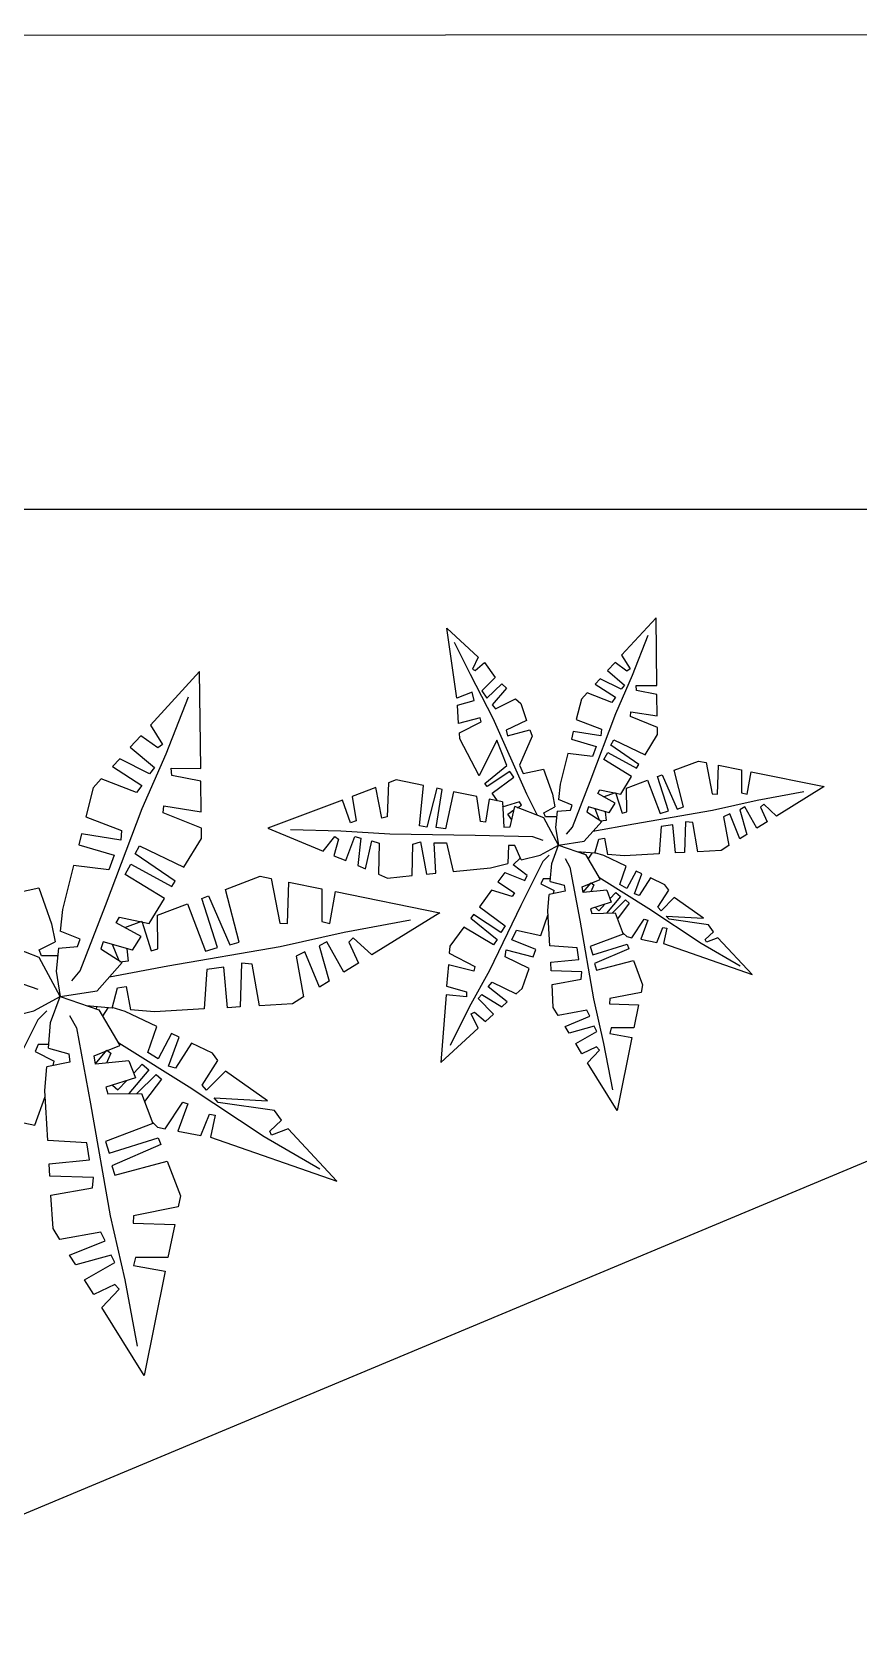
# Model space of a CAD drawing. Header units: millimetres. Extents: x 1897 to 6932, y 2548 to 7823.
# Drawn here: x 2938.7 to 2990.4, y 4148.8 to 4249.2 of the extents above; entities that cross this region are included whole.
import ezdxf

# ---------------------------------------------------------------- set-up
doc = ezdxf.new("R2010")
doc.units = ezdxf.units.MM
doc.layers.add('PALMA_pianta - trees palm', color=74, linetype='Continuous', lineweight=25)
doc.layers.add('vetro', color=4, linetype='Continuous')
doc.layers.add('Wall', color=43, linetype='Continuous')

msp = doc.modelspace()

# ---------------------------------------------------------------- linework, layer by layer
at = {"layer": 'PALMA_pianta - trees palm'}
for p, q in [((2977.75, 4212.56), (2975.59, 4210.21)), ((2977.8, 4208.31), (2977.75, 4212.56)), ((2965.28, 4207.53), (2964.66, 4211.9)), ((2964.66, 4211.9), (2966.63, 4210.1)), ((2976.28, 4208.96), (2977.26, 4211.46)), ((2966.15, 4209), (2965.15, 4211.02)), ((2966.63, 4210.1), (2966.26, 4209.35)), ((2966.44, 4209.25), (2967.02, 4209.75)), ((2967.02, 4209.75), (2967.68, 4208.81)), ((2975.18, 4209.75), (2974.71, 4209.25)), ((2975.92, 4209.22), (2975.18, 4209.75)), ((2975.59, 4210.21), (2976.12, 4209.36)), ((2949.2, 4209.19), (2946.12, 4205.83)), ((2949.27, 4203.12), (2949.2, 4209.19)), ((2967.56, 4206.26), (2966.15, 4209)), ((2966.26, 4209.35), (2966.44, 4209.25)), ((2967.68, 4208.81), (2966.86, 4207.98)), ((2967.17, 4207.52), (2968.1, 4208.42)), ((2968.1, 4208.42), (2968.39, 4208.16)), ((2968.1, 4208.42), (2968.39, 4208.16)), ((2974.25, 4208.74), (2973.94, 4208.4)), ((2973.94, 4208.4), (2975.22, 4207.58)), ((2975.56, 4208.09), (2974.25, 4208.74)), ((2974.71, 4209.25), (2975.77, 4208.35)), ((2975.24, 4206.56), (2976.28, 4208.96)), ((2976.12, 4209.36), (2975.92, 4209.22)), ((2947.11, 4204.04), (2948.51, 4207.61)), ((2966.24, 4207.9), (2965.28, 4207.53)), ((2965.32, 4207.08), (2966.37, 4207.38)), ((2966.37, 4207.38), (2966.24, 4207.9)), ((2966.86, 4207.98), (2967.17, 4207.52)), ((2968.39, 4208.16), (2967.49, 4207.12)), ((2967.71, 4206.87), (2968.96, 4207.49)), ((2968.96, 4207.49), (2969.29, 4207.19)), ((2973.08, 4207.47), (2972.76, 4206.19)), ((2973.44, 4207.86), (2973.08, 4207.47)), ((2974.99, 4207.26), (2973.44, 4207.86)), ((2975.22, 4207.58), (2974.99, 4207.26)), ((2975.77, 4208.35), (2975.56, 4208.09)), ((2976.51, 4208.33), (2977.8, 4208.31)), ((2976.53, 4208), (2976.51, 4208.33)), ((2977.8, 4207.76), (2976.53, 4208)), ((2977.82, 4206.42), (2977.8, 4207.76)), ((2965.4, 4205.95), (2965.32, 4207.08)), ((2967.49, 4207.12), (2967.71, 4206.87)), ((2969.29, 4207.19), (2969.65, 4206.14)), ((2973.63, 4202.32), (2975.24, 4206.56)), ((2976.15, 4206.38), (2976.18, 4206.67)), ((2977.83, 4205.7), (2976.15, 4206.38)), ((2976.18, 4206.67), (2977.82, 4206.42)), ((2946.12, 4205.83), (2946.88, 4204.62)), ((2966.75, 4206.29), (2965.4, 4205.95)), ((2965.45, 4205.35), (2966.8, 4206.04)), ((2965.48, 4204.98), (2965.45, 4205.35)), ((2966.8, 4206.04), (2966.75, 4206.29)), ((2969.67, 4201.52), (2967.56, 4206.26)), ((2969.65, 4206.14), (2968.38, 4205.52)), ((2968.38, 4205.52), (2968.45, 4205.18)), ((2968.45, 4205.18), (2969.86, 4205.54)), ((2969.86, 4205.54), (2970, 4205.14)), ((2969.86, 4205.54), (2970, 4205.14)), ((2972.57, 4205.45), (2972.45, 4204.97)), ((2972.57, 4205.45), (2972.45, 4204.97)), ((2974.3, 4205.17), (2972.57, 4205.45)), ((2972.76, 4206.19), (2974.33, 4205.59)), ((2974.33, 4205.59), (2974.3, 4205.17)), ((2977.83, 4205.25), (2977.83, 4205.7)), ((2945.53, 4205.18), (2944.86, 4204.46)), ((2944.86, 4204.46), (2946.37, 4203.18)), ((2946.59, 4204.41), (2945.53, 4205.18)), ((2946.88, 4204.62), (2946.59, 4204.41)), ((2966.68, 4202.66), (2965.48, 4204.98)), ((2967.79, 4204.9), (2966.68, 4202.66)), ((2968.42, 4203.31), (2967.79, 4204.9)), ((2970, 4205.14), (2969.2, 4203.33)), ((2972.45, 4204.97), (2974, 4204.51)), ((2974, 4204.51), (2973.78, 4203.88)), ((2974.92, 4204.58), (2975.11, 4204.92)), ((2976.68, 4203.38), (2974.92, 4204.58)), ((2975.11, 4204.92), (2977.06, 4203.99)), ((2977.06, 4203.99), (2977.83, 4205.25)), ((2944.2, 4203.74), (2943.76, 4203.25)), ((2944.2, 4203.74), (2943.76, 4203.25)), ((2946.07, 4202.8), (2944.2, 4203.74)), ((2945.61, 4200.62), (2947.11, 4204.04)), ((2972.23, 4204.07), (2971.74, 4202.14)), ((2973.78, 4203.88), (2972.23, 4204.07)), ((2974.49, 4203.68), (2974.73, 4204.12)), ((2976.21, 4202.62), (2974.49, 4203.68)), ((2974.73, 4204.12), (2976.53, 4203.14)), ((2976.53, 4203.14), (2976.68, 4203.38)), ((2976.53, 4203.14), (2976.68, 4203.38)), ((2978.87, 4203.02), (2980.4, 4203.59)), ((2980.4, 4203.59), (2980.88, 4203.5)), ((2980.88, 4203.5), (2981.26, 4201.54)), ((2981.59, 4201.52), (2981.65, 4203.34)), ((2981.65, 4203.34), (2983.1, 4203.04)), ((2943.04, 4202.47), (2942.54, 4201.92)), ((2945.26, 4201.62), (2943.04, 4202.47)), ((2943.76, 4203.25), (2945.59, 4202.07)), ((2946.37, 4203.18), (2946.07, 4202.8)), ((2947.43, 4203.14), (2949.27, 4203.12)), ((2947.46, 4202.68), (2947.43, 4203.14)), ((2949.28, 4202.34), (2947.46, 4202.68)), ((2949.3, 4200.42), (2949.28, 4202.34)), ((2961.5, 4202.41), (2961.01, 4202.23)), ((2963.21, 4202.06), (2961.5, 4202.41)), ((2967.04, 4202.18), (2968.42, 4203.31)), ((2968.61, 4202.94), (2967.18, 4201.99)), ((2967.49, 4201.58), (2968.85, 4202.59)), ((2968.85, 4202.59), (2968.61, 4202.94)), ((2969.2, 4203.33), (2969.43, 4202.81)), ((2969.43, 4202.81), (2970.71, 4203.09)), ((2970.71, 4203.09), (2971.27, 4201.51)), ((2975.54, 4201.53), (2976.21, 4202.62)), ((2975.9, 4201.89), (2977.21, 4202.39)), ((2977.21, 4202.39), (2978, 4200.31)), ((2977.84, 4202.63), (2978.13, 4202.74)), ((2977.84, 4202.63), (2978.13, 4202.74)), ((2978.52, 4200.48), (2977.84, 4202.63)), ((2978.13, 4202.74), (2979.07, 4200.59)), ((2979.47, 4200.72), (2978.87, 4203.02)), ((2983.1, 4203.04), (2983.1, 4201.61)), ((2983.44, 4201.53), (2983.69, 4202.92)), ((2983.69, 4202.92), (2988.27, 4201.99)), ((2942.54, 4201.92), (2942.08, 4200.1)), ((2945.59, 4202.07), (2945.26, 4201.62)), ((2960.22, 4201.93), (2958.74, 4201.37)), ((2958.74, 4201.37), (2958.99, 4199.86)), ((2960.59, 4200.02), (2960.22, 4201.93)), ((2961.01, 4202.23), (2960.94, 4200.1)), ((2962.96, 4199.53), (2963.21, 4202.06)), ((2964.04, 4201.89), (2963.41, 4199.46)), ((2964, 4199.44), (2964.36, 4201.82)), ((2964.36, 4201.82), (2964.04, 4201.89)), ((2964.36, 4201.82), (2964.04, 4201.89)), ((2965.07, 4201.67), (2964.58, 4199.35)), ((2966.54, 4201.37), (2965.07, 4201.67)), ((2966.77, 4199.82), (2966.54, 4201.37)), ((2967.18, 4201.99), (2967.04, 4202.18)), ((2967.18, 4201.99), (2967.04, 4202.18)), ((2967.84, 4201.1), (2967.49, 4201.58)), ((2970.33, 4200.18), (2969.67, 4201.52)), ((2971.27, 4201.51), (2971.42, 4200.72)), ((2971.74, 4202.14), (2971.64, 4201.19)), ((2972.52, 4199.45), (2973.63, 4202.32)), ((2974.1, 4201.56), (2974.23, 4201.8)), ((2975.19, 4200.96), (2974.1, 4201.56)), ((2974.23, 4201.8), (2975.54, 4201.53)), ((2974.47, 4201.35), (2975.21, 4201.63)), ((2975.21, 4201.63), (2975.63, 4200.33)), ((2975.92, 4200.42), (2975.9, 4201.89)), ((2981.26, 4201.54), (2981.59, 4201.52)), ((2983.1, 4201.61), (2983.44, 4201.53)), ((2984.07, 4201.15), (2986.98, 4201.69)), ((2988.27, 4201.99), (2985.28, 4200.15)), ((2943.32, 4194.56), (2945.61, 4200.62)), ((2946.92, 4200.36), (2946.97, 4200.78)), ((2949.32, 4199.39), (2946.92, 4200.36)), ((2946.97, 4200.78), (2949.3, 4200.42)), ((2958.14, 4201.15), (2953.47, 4199.39)), ((2958.64, 4199.72), (2958.14, 4201.15)), ((2967.31, 4201.21), (2967.09, 4199.77)), ((2968.14, 4201.04), (2967.31, 4201.21)), ((2969.2, 4201.04), (2968.13, 4200.71)), ((2968.14, 4201.04), (2968.23, 4199.46)), ((2968.47, 4200.27), (2968.86, 4200.53)), ((2968.63, 4199.47), (2968.91, 4200.74)), ((2970.72, 4200.03), (2968.91, 4200.74)), ((2969.08, 4200.67), (2969.33, 4200.84)), ((2969.33, 4200.84), (2969.2, 4201.04)), ((2970.72, 4200.36), (2971.42, 4200.72)), ((2970.83, 4200.11), (2970.72, 4200.36)), ((2971.57, 4200.45), (2971.46, 4199.43)), ((2971.57, 4200.45), (2972.4, 4200.52)), ((2972.51, 4200.84), (2971.64, 4201.19)), ((2972.4, 4200.52), (2972.51, 4200.84)), ((2973.53, 4200.73), (2973.42, 4200.41)), ((2973.42, 4200.41), (2974.35, 4199.82)), ((2974.82, 4200.35), (2973.53, 4200.73)), ((2974.22, 4199.9), (2973.94, 4200.61)), ((2974.56, 4200.42), (2974.62, 4199.88)), ((2974.82, 4200.35), (2975.19, 4200.96)), ((2975.63, 4200.33), (2975.92, 4200.42)), ((2976.35, 4199.66), (2981.27, 4200.52)), ((2978, 4200.31), (2978.52, 4200.48)), ((2979.07, 4200.59), (2979.47, 4200.72)), ((2981.27, 4200.52), (2984.07, 4201.15)), ((2983.31, 4200.72), (2982.98, 4200.55)), ((2982.98, 4200.55), (2983.42, 4199)), ((2984.06, 4199.39), (2983.31, 4200.72)), ((2984.48, 4200.89), (2984.28, 4200.7)), ((2984.28, 4200.7), (2984.7, 4199.79)), ((2985.28, 4200.15), (2984.48, 4200.89)), ((2942.08, 4200.1), (2944.32, 4199.24)), ((2949.32, 4198.75), (2949.32, 4199.39)), ((2953.47, 4199.39), (2956.92, 4197.95)), ((2958.99, 4199.86), (2958.64, 4199.72)), ((2960.94, 4200.1), (2960.59, 4200.02)), ((2963.41, 4199.46), (2962.96, 4199.53)), ((2964.58, 4199.35), (2964, 4199.44)), ((2967.09, 4199.77), (2966.77, 4199.82)), ((2968.23, 4199.46), (2968.63, 4199.47)), ((2968.73, 4199.92), (2968.47, 4200.27)), ((2971.64, 4198.33), (2970.72, 4200.03)), ((2971.54, 4200.11), (2970.83, 4200.11)), ((2971.46, 4199.43), (2971.64, 4198.33)), ((2972.15, 4199.01), (2972.52, 4199.45)), ((2973.26, 4198.58), (2974.35, 4199.82)), ((2973.8, 4199.2), (2976.35, 4199.66)), ((2974.62, 4199.88), (2974.25, 4199.83)), ((2978.07, 4199.5), (2977.95, 4197.78)), ((2978.8, 4199.61), (2978.07, 4199.5)), ((2978.97, 4197.84), (2978.8, 4199.61)), ((2979.58, 4199.79), (2979.52, 4197.87)), ((2980.04, 4199.74), (2979.58, 4199.79)), ((2980.36, 4197.92), (2980.04, 4199.74)), ((2982.36, 4200.29), (2981.97, 4200.1)), ((2981.97, 4200.1), (2982.3, 4198.31)), ((2982.99, 4198.73), (2982.36, 4200.29)), ((2984.7, 4199.79), (2984.06, 4199.39)), ((2941.81, 4199.04), (2941.64, 4198.35)), ((2941.81, 4199.04), (2941.64, 4198.35)), ((2941.64, 4198.35), (2943.85, 4197.7)), ((2944.27, 4198.64), (2941.81, 4199.04)), ((2944.32, 4199.24), (2944.27, 4198.64)), ((2948.21, 4196.95), (2949.32, 4198.75)), ((2958.03, 4199.21), (2954.88, 4199.29)), ((2956.92, 4197.95), (2957.65, 4198.87)), ((2957.89, 4198.7), (2957.6, 4197.67)), ((2957.65, 4198.87), (2957.89, 4198.7)), ((2961.1, 4199.01), (2958.03, 4199.21)), ((2958.34, 4197.36), (2958.91, 4198.88)), ((2958.91, 4198.88), (2959.28, 4198.76)), ((2959.28, 4198.76), (2959.09, 4197.05)), ((2959.58, 4196.84), (2959.98, 4198.59)), ((2959.98, 4198.59), (2960.43, 4198.46)), ((2960.43, 4198.46), (2960.39, 4196.51)), ((2966.44, 4198.94), (2961.1, 4199.01)), ((2962.5, 4196.43), (2962.53, 4198.4)), ((2962.53, 4198.4), (2963.01, 4198.53)), ((2963.01, 4198.53), (2963.39, 4196.52)), ((2963.86, 4198.47), (2964.65, 4198.48)), ((2963.98, 4196.58), (2963.86, 4198.47)), ((2964.65, 4198.48), (2965.06, 4196.69)), ((2970.05, 4198.86), (2966.44, 4198.94)), ((2970.68, 4198.63), (2970.05, 4198.86)), ((2970.49, 4197.7), (2971.64, 4198.33)), ((2971.22, 4197.18), (2971.64, 4198.33)), ((2971.64, 4198.33), (2973.26, 4198.58)), ((2971.64, 4198.33), (2973.34, 4197.74)), ((2973.91, 4197.82), (2974.16, 4198.71)), ((2974.16, 4198.71), (2974.52, 4198.76)), ((2974.52, 4198.76), (2974.72, 4197.75)), ((2983.42, 4199), (2982.99, 4198.73)), ((2983.42, 4199), (2982.99, 4198.73)), ((2943.85, 4197.7), (2943.53, 4196.79)), ((2945.16, 4197.79), (2945.43, 4198.28)), ((2947.68, 4196.08), (2945.16, 4197.79)), ((2945.43, 4198.28), (2948.21, 4196.95)), ((2957.6, 4197.67), (2958.34, 4197.36)), ((2968.52, 4198.3), (2968.48, 4197.19)), ((2968.91, 4198.3), (2968.52, 4198.3)), ((2969.26, 4197.54), (2968.81, 4197.1)), ((2969.32, 4197.41), (2968.91, 4198.3)), ((2969.32, 4197.41), (2970.49, 4197.7)), ((2971.06, 4197.71), (2970.66, 4197.31)), ((2972.06, 4197.49), (2972.36, 4196.95)), ((2973.91, 4197.82), (2972.79, 4197.92)), ((2973.22, 4197.88), (2973.21, 4197.78)), ((2973.34, 4197.74), (2974.26, 4196.18)), ((2973.5, 4197.46), (2973.75, 4197.83)), ((2974.49, 4197.68), (2973.92, 4197.85)), ((2975.87, 4197.01), (2974.49, 4197.68)), ((2975.77, 4197.66), (2974.72, 4197.75)), ((2977.95, 4197.78), (2975.77, 4197.66)), ((2979.52, 4197.87), (2978.97, 4197.84)), ((2979.52, 4197.87), (2978.97, 4197.84)), ((2981.81, 4198), (2980.36, 4197.92)), ((2982.3, 4198.31), (2981.81, 4198)), ((2941.31, 4197.06), (2940.62, 4194.3)), ((2943.53, 4196.79), (2941.31, 4197.06)), ((2944.55, 4196.5), (2944.89, 4197.13)), ((2947.01, 4194.99), (2944.55, 4196.5)), ((2944.89, 4197.13), (2947.47, 4195.74)), ((2950.81, 4195.56), (2952.99, 4196.38)), ((2952.99, 4196.38), (2953.67, 4196.24)), ((2959.09, 4197.05), (2959.58, 4196.84)), ((2959.09, 4197.05), (2959.58, 4196.84)), ((2960.39, 4196.51), (2960.95, 4196.27)), ((2960.95, 4196.27), (2962.5, 4196.43)), ((2963.39, 4196.52), (2963.98, 4196.58)), ((2963.39, 4196.52), (2963.98, 4196.58)), ((2965.06, 4196.69), (2967.39, 4196.92)), ((2967.39, 4196.92), (2968.48, 4197.19)), ((2968.29, 4196.62), (2967.86, 4196.04)), ((2968.29, 4196.62), (2969.54, 4196.12)), ((2969.68, 4196.43), (2968.81, 4197.1)), ((2970.66, 4197.31), (2969.3, 4194.55)), ((2969.54, 4196.12), (2969.68, 4196.43)), ((2971.13, 4196.06), (2971.22, 4197.18)), ((2972.36, 4196.95), (2972.97, 4193.63)), ((2974.17, 4196.33), (2974.33, 4196.22)), ((2975.49, 4195.87), (2975.87, 4197.01)), ((2976.51, 4196.71), (2975.93, 4195.61)), ((2976.39, 4195.28), (2976.86, 4196.54)), ((2976.86, 4196.54), (2976.51, 4196.71)), ((2976.86, 4196.54), (2976.51, 4196.71)), ((2937.32, 4195.26), (2939.15, 4195.66)), ((2939.15, 4195.66), (2939.94, 4193.4)), ((2947.47, 4195.74), (2947.68, 4196.08)), ((2947.47, 4195.74), (2947.68, 4196.08)), ((2951.67, 4192.27), (2950.81, 4195.56)), ((2953.67, 4196.24), (2954.22, 4193.45)), ((2954.69, 4193.42), (2954.78, 4196.02)), ((2954.78, 4196.02), (2956.85, 4195.59)), ((2956.85, 4195.59), (2956.84, 4193.55)), ((2957.34, 4193.43), (2957.69, 4195.42)), ((2957.69, 4195.42), (2964.23, 4194.09)), ((2967.46, 4195.51), (2966.7, 4194.48)), ((2968.74, 4195.12), (2967.46, 4195.51)), ((2967.86, 4196.04), (2968.9, 4195.35)), ((2968.9, 4195.35), (2968.74, 4195.12)), ((2970.68, 4196.23), (2970.54, 4195.92)), ((2970.54, 4195.92), (2971.38, 4195.49)), ((2971.14, 4196.22), (2970.68, 4196.23)), ((2972.07, 4195.45), (2971.06, 4195.25)), ((2971.13, 4196.06), (2972.01, 4195.82)), ((2971.34, 4195.31), (2971.38, 4195.49)), ((2972.01, 4195.82), (2972.07, 4195.45)), ((2973.13, 4195.73), (2974.26, 4196.18)), ((2973.19, 4195.36), (2973.13, 4195.73)), ((2973.18, 4195.38), (2973.69, 4195.98)), ((2974.66, 4195.51), (2973.19, 4195.36)), ((2973.85, 4195.85), (2973.66, 4195.41)), ((2973.69, 4195.98), (2973.85, 4195.85)), ((2974.33, 4196.22), (2977.29, 4194.36)), ((2974.66, 4195.51), (2974.94, 4194.77)), ((2974.86, 4194.97), (2975.23, 4195.36)), ((2975.23, 4195.36), (2975.52, 4195.12)), ((2975.93, 4195.61), (2975.49, 4195.87)), ((2977.39, 4196.28), (2976.7, 4195.19)), ((2978.3, 4195.85), (2977.39, 4196.28)), ((2977.85, 4194.45), (2978.54, 4195.52)), ((2978.54, 4195.52), (2978.3, 4195.85)), ((2940.62, 4194.3), (2940.48, 4192.95)), ((2941.73, 4190.46), (2943.32, 4194.56)), ((2946.05, 4193.43), (2947.01, 4194.99)), ((2946.56, 4193.95), (2948.44, 4194.66)), ((2948.44, 4194.66), (2949.56, 4191.7)), ((2949.34, 4195), (2949.75, 4195.16)), ((2949.34, 4195), (2949.75, 4195.16)), ((2950.31, 4191.93), (2949.34, 4195)), ((2949.75, 4195.16), (2951.09, 4192.09)), ((2966.7, 4194.48), (2968.31, 4193.28)), ((2969.3, 4194.55), (2967.32, 4190.48)), ((2970.97, 4194.21), (2971.06, 4195.25)), ((2974.94, 4194.77), (2973.64, 4194.35)), ((2973.64, 4194.35), (2973.73, 4194.06)), ((2973.93, 4194.45), (2974.17, 4194.23)), ((2974.17, 4194.23), (2974.56, 4194.65)), ((2975.52, 4195.12), (2974.65, 4194.08)), ((2975, 4194.08), (2975.84, 4194.9)), ((2976.07, 4194.71), (2975.33, 4193.73)), ((2975.84, 4194.9), (2976.07, 4194.71)), ((2976.7, 4195.19), (2976.39, 4195.28)), ((2977.29, 4194.36), (2980.57, 4192.2)), ((2978.06, 4194.22), (2977.85, 4194.45)), ((2978.88, 4195.06), (2978.06, 4194.22)), ((2980.72, 4193.77), (2978.88, 4195.06)), ((2980.72, 4193.77), (2978.88, 4195.06)), ((2939.94, 4193.4), (2940.16, 4192.28)), ((2943.99, 4193.47), (2944.18, 4193.82)), ((2945.55, 4192.62), (2943.99, 4193.47)), ((2944.18, 4193.82), (2946.05, 4193.43)), ((2944.52, 4193.18), (2945.58, 4193.58)), ((2945.58, 4193.58), (2946.17, 4191.72)), ((2946.59, 4191.85), (2946.56, 4193.95)), ((2954.22, 4193.45), (2954.69, 4193.42)), ((2956.84, 4193.55), (2957.34, 4193.43)), ((2958.24, 4192.89), (2962.39, 4193.66)), ((2964.23, 4194.09), (2959.97, 4191.46)), ((2966.33, 4193.99), (2966.16, 4193.77)), ((2966.33, 4193.99), (2966.16, 4193.77)), ((2966.16, 4193.77), (2967.81, 4192.42)), ((2968.04, 4192.86), (2966.33, 4193.99)), ((2970.54, 4192.68), (2970.98, 4193.95)), ((2971.1, 4192.02), (2970.97, 4194.21)), ((2972.97, 4193.63), (2973.83, 4188.72)), ((2973.73, 4194.06), (2975.2, 4194.09)), ((2975.2, 4194.09), (2975.7, 4192.77)), ((2976.24, 4192.54), (2977.01, 4193.7)), ((2977.23, 4193.63), (2976.79, 4192.44)), ((2977.01, 4193.7), (2977.23, 4193.63)), ((2978.39, 4193.89), (2980.72, 4193.77)), ((2978.56, 4193.69), (2978.39, 4193.89)), ((2981.03, 4193.34), (2978.56, 4193.69)), ((2981.34, 4192.91), (2981.03, 4193.34)), ((2939.16, 4191.29), (2936.58, 4192.3)), ((2941.72, 4192.45), (2940.48, 4192.95)), ((2941.57, 4191.99), (2941.72, 4192.45)), ((2943.17, 4192.29), (2943.02, 4191.84)), ((2945.01, 4191.75), (2943.17, 4192.29)), ((2945.01, 4191.75), (2945.55, 4192.62)), ((2954.23, 4191.99), (2958.24, 4192.89)), ((2958.81, 4192.53), (2958.53, 4192.26)), ((2959.97, 4191.46), (2958.81, 4192.53)), ((2965.73, 4193.19), (2964.85, 4192.01)), ((2967.59, 4192.09), (2965.73, 4193.19)), ((2967.81, 4192.42), (2967.59, 4192.09)), ((2968.31, 4193.28), (2968.04, 4192.86)), ((2968.73, 4192.4), (2969.01, 4193.02)), ((2970.23, 4191.81), (2968.73, 4192.4)), ((2969.01, 4193.02), (2970.54, 4192.68)), ((2975.7, 4192.77), (2973.63, 4191.98)), ((2975.68, 4192.82), (2975.91, 4192.61)), ((2975.91, 4192.61), (2976.24, 4192.54)), ((2976.79, 4192.44), (2977.8, 4192.24)), ((2977.8, 4192.24), (2978.18, 4193.17)), ((2978.18, 4193.17), (2978.42, 4193.13)), ((2978.42, 4193.13), (2978.21, 4192.17)), ((2980.82, 4192.43), (2981.34, 4192.91)), ((2980.9, 4192.26), (2980.82, 4192.43)), ((2981.62, 4192.53), (2980.9, 4192.26)), ((2983.76, 4190.24), (2981.62, 4192.53)), ((2939.16, 4191.77), (2940.16, 4192.28)), ((2939.32, 4191.4), (2939.16, 4191.77)), ((2940.47, 4188.87), (2939.16, 4191.29)), ((2940.33, 4191.41), (2939.32, 4191.4)), ((2940.37, 4191.89), (2940.22, 4190.44)), ((2940.37, 4191.89), (2941.57, 4191.99)), ((2943.02, 4191.84), (2944.35, 4190.99)), ((2944.16, 4191.1), (2943.76, 4192.12)), ((2944.65, 4191.85), (2944.73, 4191.08)), ((2946.17, 4191.72), (2946.59, 4191.85)), ((2947.21, 4190.77), (2954.23, 4191.99)), ((2949.56, 4191.7), (2950.31, 4191.93)), ((2951.09, 4192.09), (2951.67, 4192.27)), ((2955.79, 4191.66), (2955.24, 4191.39)), ((2955.24, 4191.39), (2955.7, 4188.83)), ((2956.69, 4189.44), (2955.79, 4191.66)), ((2957.15, 4192.28), (2956.68, 4192.03)), ((2956.68, 4192.03), (2957.3, 4189.82)), ((2958.22, 4190.38), (2957.15, 4192.28)), ((2958.53, 4192.26), (2959.14, 4190.95)), ((2964.85, 4192.01), (2964.81, 4191.57)), ((2964.81, 4191.57), (2966.42, 4190.74)), ((2968.3, 4191.35), (2968.38, 4191.77)), ((2969.81, 4190.62), (2968.3, 4191.35)), ((2968.38, 4191.77), (2970.06, 4191.34)), ((2970.06, 4191.34), (2970.23, 4191.81)), ((2970.06, 4191.34), (2970.23, 4191.81)), ((2972.81, 4191.91), (2971.1, 4192.02)), ((2972.92, 4191.18), (2972.81, 4191.91)), ((2973.63, 4191.98), (2973.79, 4191.46)), ((2973.79, 4191.46), (2975.94, 4192.14)), ((2976.05, 4191.85), (2973.9, 4190.92)), ((2975.94, 4192.14), (2976.05, 4191.85)), ((2975.94, 4192.14), (2976.05, 4191.85)), ((2978.21, 4192.17), (2983.76, 4190.24)), ((2980.57, 4192.2), (2983.01, 4190.77)), ((2940.22, 4190.44), (2940.47, 4188.87)), ((2941.21, 4189.84), (2941.73, 4190.46)), ((2942.79, 4189.22), (2944.35, 4190.99)), ((2943.57, 4190.1), (2947.21, 4190.77)), ((2944.73, 4191.08), (2944.2, 4191)), ((2949.66, 4190.54), (2949.49, 4188.08)), ((2950.71, 4190.69), (2949.66, 4190.54)), ((2950.95, 4188.16), (2950.71, 4190.69)), ((2951.81, 4190.95), (2951.73, 4188.21)), ((2952.48, 4190.88), (2951.81, 4190.95)), ((2952.94, 4188.28), (2952.48, 4190.88)), ((2959.14, 4190.95), (2958.22, 4190.38)), ((2964.76, 4190.85), (2964.65, 4189.51)), ((2966.36, 4190.45), (2964.76, 4190.85)), ((2967.32, 4190.48), (2966.06, 4188.19)), ((2966.42, 4190.74), (2966.36, 4190.45)), ((2969.37, 4189.37), (2969.81, 4190.62)), ((2971.16, 4191.01), (2972.92, 4191.18)), ((2971.19, 4190.46), (2971.16, 4191.01)), ((2971.19, 4190.46), (2971.16, 4191.01)), ((2973.1, 4190.41), (2971.19, 4190.46)), ((2973.06, 4189.94), (2973.1, 4190.41)), ((2973.9, 4190.92), (2974.03, 4190.51)), ((2974.03, 4190.51), (2976.33, 4191.12)), ((2976.33, 4191.12), (2976.91, 4189.59)), ((2939.1, 4189.3), (2938.21, 4189.62)), ((2943.72, 4188.13), (2944.07, 4189.4)), ((2944.07, 4189.4), (2944.6, 4189.48)), ((2944.6, 4189.48), (2944.88, 4188.03)), ((2957.3, 4189.82), (2956.69, 4189.44)), ((2957.3, 4189.82), (2956.69, 4189.44)), ((2964.65, 4189.51), (2965.9, 4189.16)), ((2967.24, 4189.46), (2967.5, 4189.76)), ((2968.44, 4188.52), (2967.24, 4189.46)), ((2967.5, 4189.76), (2968.99, 4189.02)), ((2968.99, 4189.02), (2969.37, 4189.37)), ((2971.24, 4189.62), (2973.06, 4189.94)), ((2971.32, 4188.17), (2971.24, 4189.62)), ((2976.91, 4189.59), (2976.81, 4189.11)), ((2938.84, 4187.96), (2940.47, 4188.87)), ((2939.88, 4187.23), (2940.47, 4188.87)), ((2940.47, 4188.87), (2942.79, 4189.22)), ((2940.47, 4188.87), (2942.9, 4188.02)), ((2943.72, 4188.13), (2942.12, 4188.27)), ((2955, 4188.4), (2952.94, 4188.28)), ((2955.7, 4188.83), (2955, 4188.4)), ((2964.61, 4188.97), (2964.28, 4184.74)), ((2965.89, 4188.83), (2964.61, 4188.97)), ((2965.9, 4189.16), (2965.89, 4188.83)), ((2966.63, 4188.74), (2966.86, 4188.99)), ((2967.59, 4187.76), (2966.63, 4188.74)), ((2966.86, 4188.99), (2968.1, 4188.22)), ((2968.1, 4188.22), (2968.44, 4188.52)), ((2968.1, 4188.22), (2968.44, 4188.52)), ((2973.83, 4188.72), (2974.47, 4185.92)), ((2974.86, 4188.73), (2974.83, 4188.4)), ((2974.83, 4188.4), (2976.65, 4188.34)), ((2976.81, 4189.11), (2974.86, 4188.73)), ((2976.65, 4188.34), (2976.36, 4186.89)), ((2939.08, 4187.4), (2937.13, 4183.47)), ((2937.17, 4187.54), (2938.84, 4187.96)), ((2939.65, 4187.97), (2939.08, 4187.4)), ((2941.07, 4187.67), (2941.5, 4186.89)), ((2942.74, 4188.22), (2942.72, 4188.08)), ((2942.9, 4188.02), (2944.22, 4185.79)), ((2943.14, 4187.62), (2943.49, 4188.15)), ((2944.55, 4187.93), (2943.73, 4188.18)), ((2946.52, 4186.98), (2944.55, 4187.93)), ((2946.37, 4187.9), (2944.88, 4188.03)), ((2949.49, 4188.08), (2946.37, 4187.9)), ((2951.73, 4188.21), (2950.95, 4188.16)), ((2951.73, 4188.21), (2950.95, 4188.16)), ((2966.06, 4188.19), (2964.86, 4185.79)), ((2966.18, 4187.77), (2966.4, 4187.89)), ((2966.63, 4186.88), (2966.18, 4187.77)), ((2966.4, 4187.89), (2967.09, 4187.29)), ((2967.09, 4187.29), (2967.59, 4187.76)), ((2971.63, 4187.68), (2971.32, 4188.17)), ((2973.42, 4188.01), (2971.63, 4187.68)), ((2972.06, 4186.99), (2973.61, 4187.62)), ((2973.61, 4187.62), (2973.42, 4188.01)), ((2939.74, 4185.63), (2939.88, 4187.23)), ((2941.5, 4186.89), (2942.38, 4182.15)), ((2945.97, 4185.35), (2946.52, 4186.98)), ((2947.44, 4186.54), (2946.61, 4184.97)), ((2947.26, 4184.51), (2947.93, 4186.31)), ((2947.93, 4186.31), (2947.44, 4186.54)), ((2947.93, 4186.31), (2947.44, 4186.54)), ((2964.28, 4184.74), (2966.63, 4186.88)), ((2972.32, 4186.57), (2972.06, 4186.99)), ((2972.32, 4186.57), (2972.06, 4186.99)), ((2973.87, 4187), (2972.32, 4186.57)), ((2972.72, 4185.92), (2974.04, 4186.67)), ((2974.04, 4186.67), (2973.87, 4187)), ((2974.93, 4186.89), (2974.85, 4186.55)), ((2974.85, 4186.55), (2976.24, 4186.3)), ((2976.36, 4186.89), (2974.93, 4186.89)), ((2976.24, 4186.3), (2975.31, 4181.73)), ((2939.1, 4185.86), (2938.91, 4185.42)), ((2938.91, 4185.42), (2940.1, 4184.81)), ((2939.76, 4185.86), (2939.1, 4185.86)), ((2939.74, 4185.63), (2941.01, 4185.27)), ((2941.01, 4185.27), (2941.09, 4184.75)), ((2942.61, 4185.15), (2944.22, 4185.79)), ((2942.68, 4184.65), (2943.4, 4185.51)), ((2943.64, 4185.32), (2943.37, 4184.69)), ((2943.4, 4185.51), (2943.64, 4185.32)), ((2944.09, 4186), (2944.32, 4185.85)), ((2944.32, 4185.85), (2948.54, 4183.2)), ((2946.61, 4184.97), (2945.97, 4185.35)), ((2948.69, 4185.94), (2947.7, 4184.38)), ((2950, 4185.31), (2948.69, 4185.94)), ((2950.33, 4184.85), (2950, 4185.31)), ((2973.11, 4185.28), (2972.72, 4185.92)), ((2974.03, 4185.71), (2973.11, 4185.28)), ((2973.47, 4184.7), (2974.22, 4185.51)), ((2974.22, 4185.51), (2974.03, 4185.71)), ((2974.47, 4185.92), (2975.02, 4183.02)), ((2939.51, 4182.98), (2939.64, 4184.46)), ((2941.09, 4184.75), (2939.64, 4184.46)), ((2940.05, 4184.54), (2940.1, 4184.81)), ((2942.68, 4184.62), (2942.61, 4185.15)), ((2944.78, 4184.83), (2942.68, 4184.62)), ((2944.78, 4184.83), (2945.19, 4183.78)), ((2946.02, 4184.27), (2944.78, 4182.79)), ((2945.08, 4184.06), (2945.6, 4184.63)), ((2945.6, 4184.63), (2946.02, 4184.27)), ((2947.7, 4184.38), (2947.26, 4184.51)), ((2949.35, 4183.31), (2950.33, 4184.85)), ((2975.31, 4181.73), (2973.47, 4184.7)), ((2945.19, 4183.78), (2943.33, 4183.18)), ((2943.75, 4183.32), (2944.09, 4183.01)), ((2944.09, 4183.01), (2944.64, 4183.6)), ((2945.28, 4182.8), (2946.48, 4183.97)), ((2946.81, 4183.69), (2945.75, 4182.29)), ((2946.48, 4183.97), (2946.81, 4183.69)), ((2949.64, 4182.99), (2949.35, 4183.31)), ((2950.81, 4184.19), (2949.64, 4182.99)), ((2953.45, 4182.34), (2950.81, 4184.19)), ((2953.45, 4182.34), (2950.81, 4184.19)), ((2938.9, 4180.8), (2939.53, 4182.61)), ((2939.7, 4179.86), (2939.51, 4182.98)), ((2943.33, 4183.18), (2943.46, 4182.77)), ((2943.46, 4182.77), (2945.56, 4182.8)), ((2945.56, 4182.8), (2946.27, 4180.92)), ((2947.05, 4180.59), (2948.15, 4182.25)), ((2948.15, 4182.25), (2948.46, 4182.15)), ((2948.54, 4183.2), (2953.23, 4180.11)), ((2950.12, 4182.52), (2953.45, 4182.34)), ((2950.36, 4182.23), (2950.12, 4182.52)), ((2936.71, 4181.27), (2938.9, 4180.8)), ((2942.38, 4182.15), (2943.61, 4175.13)), ((2948.46, 4182.15), (2947.83, 4180.44)), ((2949.28, 4180.17), (2949.82, 4181.49)), ((2949.82, 4181.49), (2950.17, 4181.44)), ((2950.17, 4181.44), (2949.87, 4180.06)), ((2953.89, 4181.73), (2950.36, 4182.23)), ((2954.33, 4181.12), (2953.89, 4181.73)), ((2946.27, 4180.92), (2943.31, 4179.79)), ((2946.25, 4180.99), (2946.57, 4180.69)), ((2946.57, 4180.69), (2947.05, 4180.59)), ((2947.83, 4180.44), (2949.28, 4180.17)), ((2953.59, 4180.44), (2954.33, 4181.12)), ((2953.7, 4180.19), (2953.59, 4180.44)), ((2954.73, 4180.57), (2953.7, 4180.19)), ((2957.79, 4177.31), (2954.73, 4180.57)), ((2942.15, 4179.7), (2939.7, 4179.86)), ((2942.31, 4178.65), (2942.15, 4179.7)), ((2943.31, 4179.79), (2943.55, 4179.05)), ((2943.55, 4179.05), (2946.61, 4180.02)), ((2946.77, 4179.61), (2943.71, 4178.27)), ((2946.61, 4180.02), (2946.77, 4179.61)), ((2946.61, 4180.02), (2946.77, 4179.61)), ((2949.87, 4180.06), (2957.79, 4177.31)), ((2953.23, 4180.11), (2956.72, 4178.07)), ((2939.79, 4178.4), (2942.31, 4178.65)), ((2939.83, 4177.62), (2939.79, 4178.4)), ((2939.83, 4177.62), (2939.79, 4178.4)), ((2943.71, 4178.27), (2943.89, 4177.69)), ((2943.89, 4177.69), (2947.17, 4178.56)), ((2947.17, 4178.56), (2948, 4176.38)), ((2942.57, 4177.54), (2939.83, 4177.62)), ((2942.5, 4176.88), (2942.57, 4177.54)), ((2939.9, 4176.42), (2942.5, 4176.88)), ((2940.03, 4174.35), (2939.9, 4176.42)), ((2948, 4176.38), (2947.86, 4175.7)), ((2947.86, 4175.7), (2945.07, 4175.14)), ((2940.46, 4173.65), (2940.03, 4174.35)), ((2943.61, 4175.13), (2944.52, 4171.13)), ((2945.07, 4175.14), (2945.04, 4174.68)), ((2945.04, 4174.68), (2947.64, 4174.59)), ((2947.64, 4174.59), (2947.22, 4172.52)), ((2943.02, 4174.12), (2940.46, 4173.65)), ((2941.07, 4172.67), (2943.29, 4173.57)), ((2943.29, 4173.57), (2943.02, 4174.12)), ((2941.45, 4172.06), (2941.07, 4172.67)), ((2941.45, 4172.06), (2941.07, 4172.67)), ((2943.66, 4172.68), (2941.45, 4172.06)), ((2942.01, 4171.14), (2943.9, 4172.21)), ((2943.9, 4172.21), (2943.66, 4172.68)), ((2945.18, 4172.53), (2945.06, 4172.03)), ((2947.22, 4172.52), (2945.18, 4172.53)), ((2945.06, 4172.03), (2947.05, 4171.68)), ((2947.05, 4171.68), (2945.73, 4165.15)), ((2942.58, 4170.22), (2942.01, 4171.14)), ((2943.89, 4170.83), (2942.58, 4170.22)), ((2943.09, 4169.4), (2944.16, 4170.55)), ((2944.16, 4170.55), (2943.89, 4170.83)), ((2944.52, 4171.13), (2945.3, 4166.99)), ((2945.73, 4165.15), (2943.09, 4169.4))]:
    msp.add_line(p, q, dxfattribs=at)
at = {"layer": 'vetro'}
msp.add_line((3088.34, 4219.34), (2882.29, 4133.06), dxfattribs=at)
at = {"layer": 'Wall'}
for p, q in [((2882.29, 4248.96), (3159.66, 4249.2)), ((3088.34, 4219.34), (2882.29, 4219.34))]:
    msp.add_line(p, q, dxfattribs=at)

doc.saveas('drawing.dxf')
